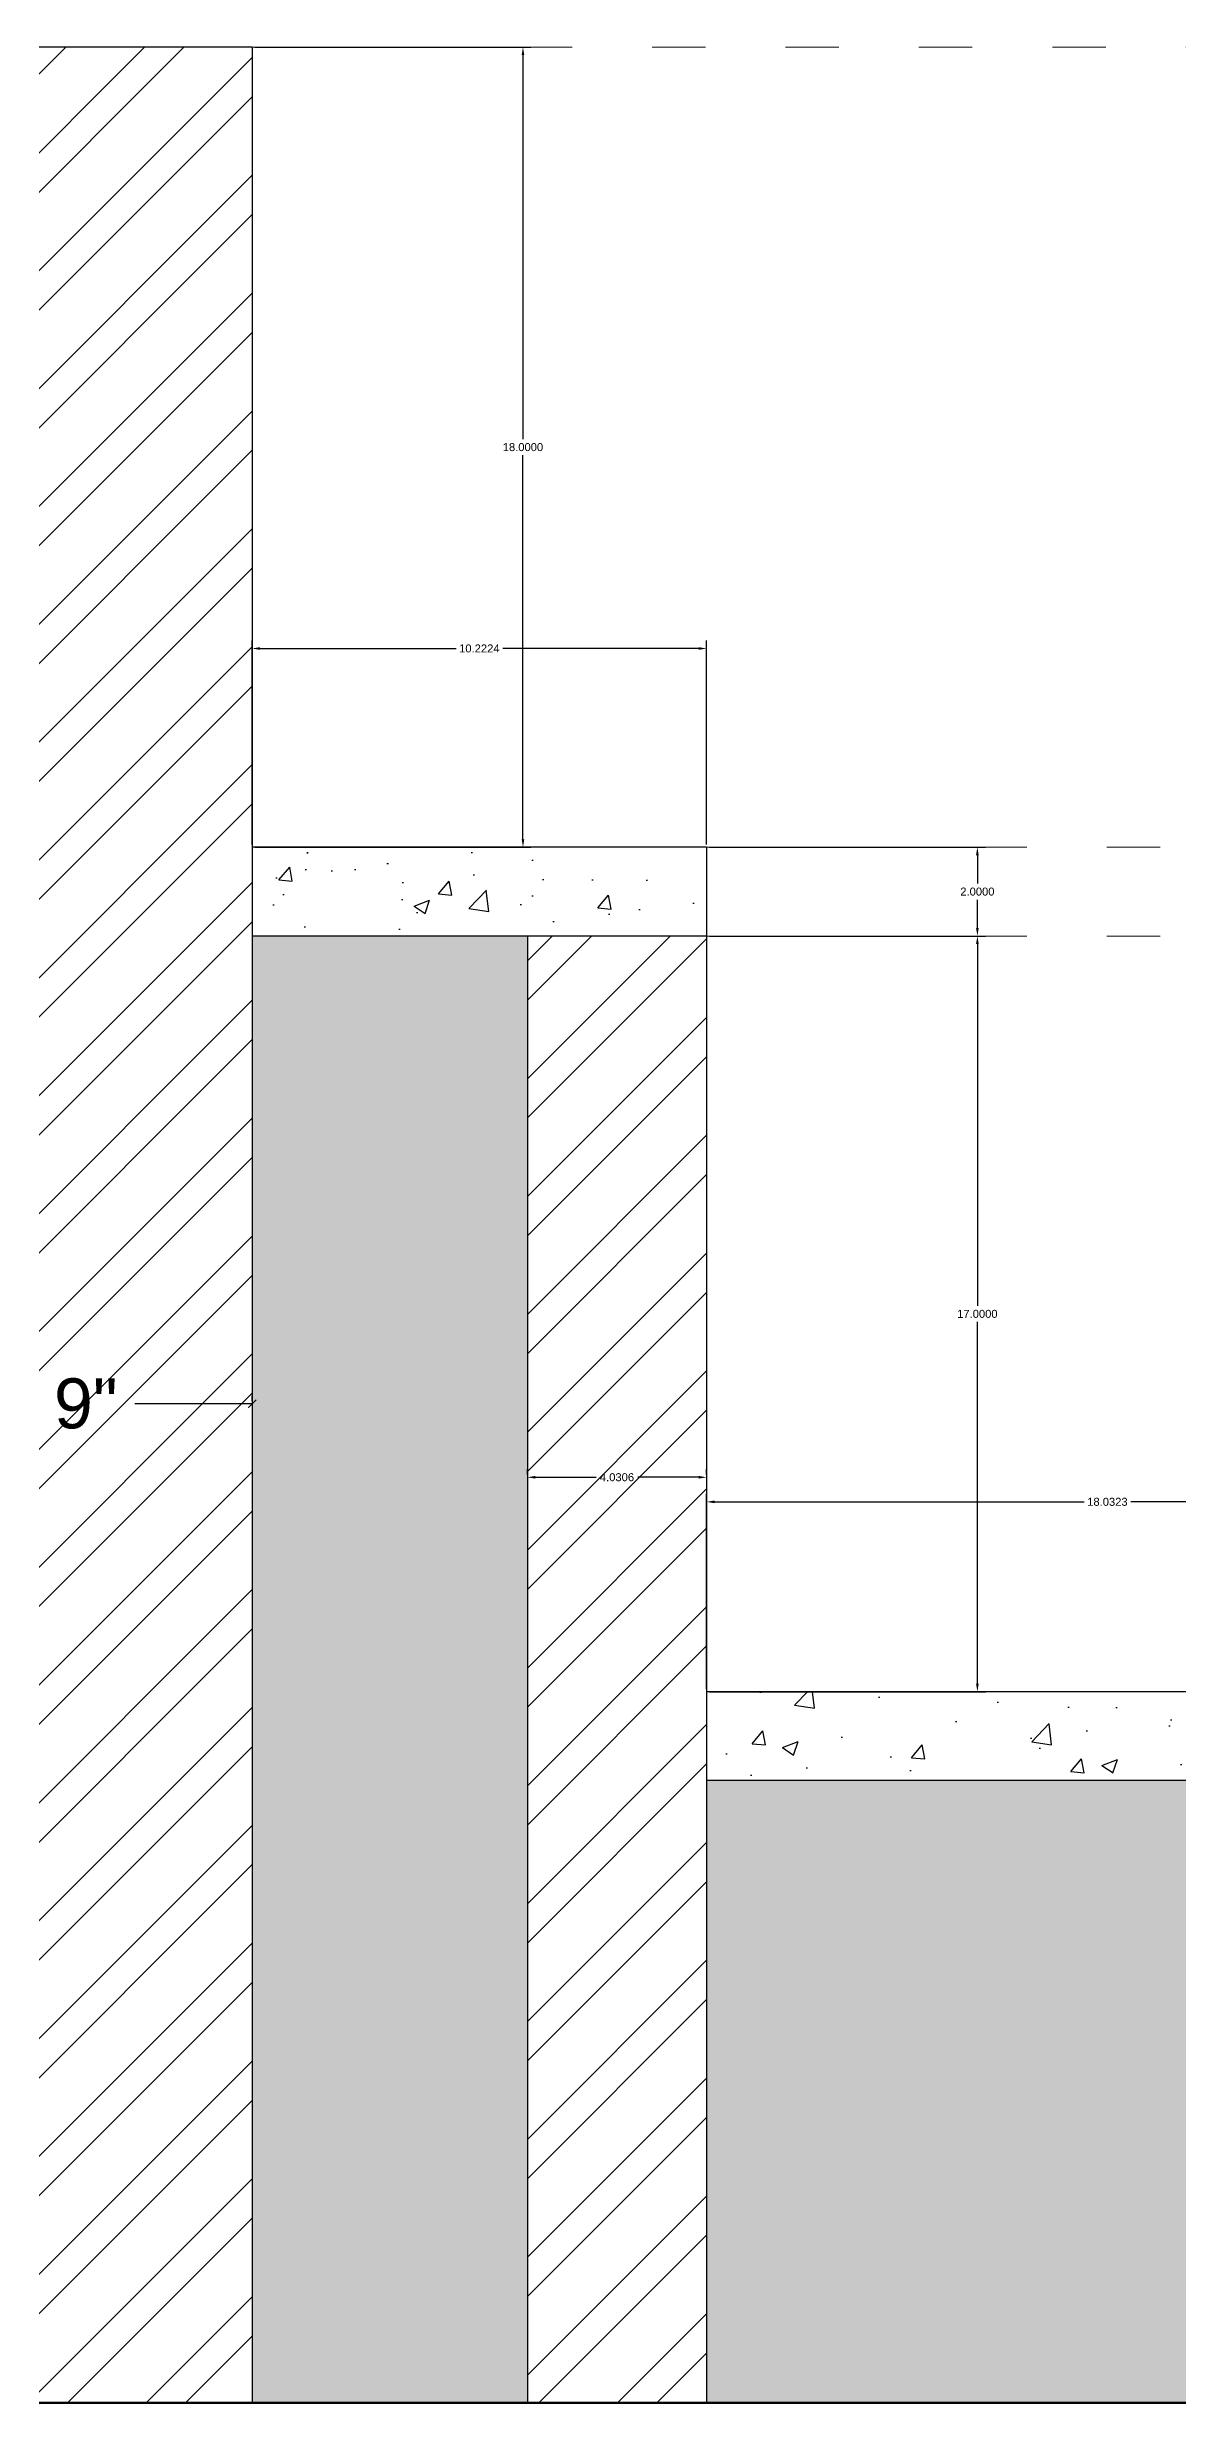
# Model space of a CAD drawing. Header units: inches. Extents: x 438 to 4290, y 203 to 1969.
# Drawn here: x 1929.8 to 1955.2, y 1644 to 1697 of the extents above; entities that cross this region are included whole.
import ezdxf

# ---------------------------------------------------------------- set-up
doc = ezdxf.new("R2010")
doc.units = ezdxf.units.IN
doc.linetypes.add('ACAD_ISO03W100', pattern=[30, 12, -18])
doc.layers.add('door dotted', color=150, linetype='ACAD_ISO03W100', lineweight=5)
doc.styles.get("Standard").update_dxf_attribs({"font": 'arial.ttf'})
doc.dimstyles.get("Standard").update_dxf_attribs({"dimtxt": 0.18, "dimasz": 0.18, "dimexe": 0.18, "dimexo": 0.0625, "dimgap": 0.09, "dimtad": 0, "dimtih": 1, "dimtoh": 1, "dimdec": 4, "dimzin": 0, "dimdsep": 46, "dimtxsty": 'Standard', "dimcen": 0.09, "dimadec": 0, "dimazin": 0, "dimtfac": 1, "dimtdec": 4, "dimtofl": 0, "dimtmove": 0, "dimatfit": 3, "dimfxl": 1, "dimtolj": 1, "dimtzin": 0, "dimarcsym": 0})
pattern_1 = [(45, (-2399.1531, 4917.7643), (-1.3258252, 1.3258252), []), (45, (-2398.2693, 4917.7643), (-1.3258252, 1.3258252), [])]
pattern_2 = [(50, (-2399.153, 4917.764), (7.172602, -0.6275213), [0.75, -8.25]), (355, (-2399.153, 4917.764), (-1.387513, 7.521921), [0.6, -6.6]), (100.45144, (-2398.5554, 4917.712), (5.7850885, 6.8944), [0.637402, -7.011421]), (46.1842, (-2399.153, 4919.764), (10.672413, -1.655193), [1.125, -12.375]), (96.63564, (-2398.264, 4919.626), (9.34662, 9.741186), [0.956103, -10.517138]), (351.18416, (-2399.153, 4919.764), (9.34662, 9.741186), [0.9, -9.9]), (21, (-2398.153, 4919.264), (5.9690705, -4.026189), [0.75, -8.25]), (326, (-2398.153, 4919.264), (2.433153, 7.2515), [0.6, -6.6]), (71.45144, (-2397.656, 4918.929), (8.402224, 3.2253115), [0.637402, -7.011421]), (37.5, (-2399.1531, 4917.7643), (0.1215986, 3.3289385), [0, -6.52, 0, -6.7, 0, -6.625]), (7.5, (-2399.153, 4917.7643), (2.6306954, 3.9441171), [0, -3.82, 0, -6.37, 0, -2.525]), (327.5, (-2401.3831, 4917.7643), (5.3382244, -0.2255487), [0, -2.5, 0, -7.8, 0, -10.35]), (317.5, (-2402.383, 4917.7643), (5.8318617, 1.00105), [0, -3.25, 0, -5.18, 0, -7.35])]
pattern_3 = [(50, (-2399.1531, 4917.7643), (3.5863009, -0.3137607), [0.375, -4.125]), (355, (-2399.153, 4917.7643), (-0.6937567, 3.7609607), [0.3, -3.3]), (100.451444, (-2398.8543, 4917.738), (2.8925442, 3.4472), [0.318701, -3.5057106]), (46.1842, (-2399.153, 4918.7643), (5.3362067, -0.8275964), [0.5625, -6.1875]), (96.63564, (-2398.7085, 4918.6953), (4.6733097, 4.870593), [0.4780517, -5.258569]), (351.18416, (-2399.153, 4918.764), (4.67331, 4.870593), [0.45, -4.95]), (21, (-2398.6531, 4918.5143), (2.9845353, -2.0130945), [0.375, -4.125]), (326, (-2398.653, 4918.5143), (1.2165767, 3.6257502), [0.3, -3.3]), (71.451445, (-2398.4044, 4918.3465), (4.2011119, 1.6126558), [0.318701, -3.5057106]), (37.5, (-2399.1531, 4917.7643), (0.06079928, 1.66446927), [0, -3.26, 0, -3.35, 0, -3.3125]), (7.5, (-2399.1531, 4917.7643), (1.3153477, 1.97205856), [0, -1.91, 0, -3.185, 0, -1.2625]), (327.5, (-2400.2681, 4917.7643), (2.66911218, -0.11277436), [0, -1.25, 0, -3.9, 0, -5.175]), (317.5, (-2400.7681, 4917.7643), (2.9159308, 0.5005249), [0, -1.625, 0, -2.59, 0, -3.675])]

# ---------------------------------------------------------------- blocks, each defined once
blk = doc.blocks.new('*D64')
at = {"color": 0, "lineweight": -2, "transparency": 16777216}
for p, q in [((1944.697, 1679.01), (1950.906, 1679.01)), ((1950.726, 1678.83), (1950.726, 1678.192)), ((1950.726, 1677.19), (1950.726, 1677.828)), ((1944.697, 1677.01), (1950.906, 1677.01))]:
    blk.add_line(p, q, dxfattribs=at)
at = {"color": 0, "transparency": 16777216}
for points in [[(1950.696, 1678.83), (1950.756, 1678.83), (1950.726, 1679.01)], [(1950.696, 1677.19), (1950.756, 1677.19), (1950.726, 1677.01)]]:
    blk.add_solid(points, dxfattribs=at)
at = {"layer": 'Defpoints', "color": 0, "transparency": 16777216}
for p in [(1944.635, 1679.01), (1950.726, 1679.01), (1944.635, 1677.01)]:
    blk.add_point(p, dxfattribs=at)
at = {"color": 0, "transparency": 16777216, "insert": (1950.726, 1678.01), "char_height": 0.18, "attachment_point": 5}
blk.add_mtext('\\A1;2.0000', dxfattribs=at)
blk = doc.blocks.new('*D104')
at = {"color": 0, "lineweight": -2, "transparency": 16777216}
for p, q in [((1940.604, 1664.896), (1940.604, 1665.014)), ((1940.784, 1664.834), (1942.152, 1664.834)), ((1944.455, 1664.834), (1943.087, 1664.834)), ((1944.635, 1664.896), (1944.635, 1665.014))]:
    blk.add_line(p, q, dxfattribs=at)
at = {"color": 0, "transparency": 16777216}
for points in [[(1940.784, 1664.864), (1940.784, 1664.804), (1940.604, 1664.834)], [(1944.455, 1664.864), (1944.455, 1664.804), (1944.635, 1664.834)]]:
    blk.add_solid(points, dxfattribs=at)
at = {"layer": 'Defpoints', "color": 0, "transparency": 16777216}
for p in [(1940.604, 1664.834), (1944.635, 1664.834), (1944.635, 1664.834)]:
    blk.add_point(p, dxfattribs=at)
at = {"color": 0, "transparency": 16777216, "insert": (1942.619, 1664.834), "char_height": 0.18, "attachment_point": 5}
blk.add_mtext('\\A1;4.0306', dxfattribs=at)
blk = doc.blocks.new('_ArchTick')
at = {"color": 0, "linetype": 'ByBlock', "const_width": 0.15}
blk.add_lwpolyline([(-0.5, -0.5), (0.5, 0.5)], dxfattribs=at)
blk = doc.blocks.new('*D66')
at = {"color": 0, "lineweight": -2, "transparency": 16777216}
for p, q in [((1934.412, 1679.072), (1934.412, 1683.66)), ((1934.592, 1683.48), (1938.999, 1683.48)), ((1944.455, 1683.48), (1940.048, 1683.48)), ((1944.635, 1679.072), (1944.635, 1683.66))]:
    blk.add_line(p, q, dxfattribs=at)
at = {"color": 0, "transparency": 16777216}
for points in [[(1934.592, 1683.51), (1934.592, 1683.45), (1934.412, 1683.48)], [(1944.455, 1683.51), (1944.455, 1683.45), (1944.635, 1683.48)]]:
    blk.add_solid(points, dxfattribs=at)
at = {"layer": 'Defpoints', "color": 0, "transparency": 16777216}
for p in [(1944.635, 1683.48), (1934.412, 1679.01), (1944.635, 1679.01)]:
    blk.add_point(p, dxfattribs=at)
at = {"color": 0, "transparency": 16777216, "insert": (1939.523, 1683.48), "char_height": 0.18, "attachment_point": 5}
blk.add_mtext('\\A1;10.2224', dxfattribs=at)
blk = doc.blocks.new('*D67')
at = {"color": 0, "lineweight": -2, "transparency": 16777216}
for p, q in [((1944.635, 1660.072), (1944.635, 1664.461)), ((1944.815, 1664.281), (1953.126, 1664.281)), ((1962.487, 1664.281), (1954.176, 1664.281)), ((1962.667, 1660.072), (1962.667, 1664.461))]:
    blk.add_line(p, q, dxfattribs=at)
at = {"color": 0, "transparency": 16777216}
for points in [[(1944.815, 1664.311), (1944.815, 1664.251), (1944.635, 1664.281)], [(1962.487, 1664.311), (1962.487, 1664.251), (1962.667, 1664.281)]]:
    blk.add_solid(points, dxfattribs=at)
at = {"layer": 'Defpoints', "color": 0, "transparency": 16777216}
for p in [(1962.667, 1664.281), (1944.635, 1660.01), (1962.667, 1660.01)]:
    blk.add_point(p, dxfattribs=at)
at = {"color": 0, "transparency": 16777216, "insert": (1953.651, 1664.281), "char_height": 0.18, "attachment_point": 5}
blk.add_mtext('\\A1;18.0323', dxfattribs=at)
blk = doc.blocks.new('*D68')
at = {"color": 0, "lineweight": -2, "transparency": 16777216}
for p, q in [((1944.697, 1677.01), (1950.906, 1677.01)), ((1950.726, 1676.83), (1950.726, 1668.692)), ((1950.726, 1660.19), (1950.726, 1668.328)), ((1944.697, 1660.01), (1950.906, 1660.01))]:
    blk.add_line(p, q, dxfattribs=at)
at = {"color": 0, "transparency": 16777216}
for points in [[(1950.696, 1676.83), (1950.756, 1676.83), (1950.726, 1677.01)], [(1950.696, 1660.19), (1950.756, 1660.19), (1950.726, 1660.01)]]:
    blk.add_solid(points, dxfattribs=at)
at = {"layer": 'Defpoints', "color": 0, "transparency": 16777216}
for p in [(1944.635, 1677.01), (1950.726, 1677.01), (1944.635, 1660.01)]:
    blk.add_point(p, dxfattribs=at)
at = {"color": 0, "transparency": 16777216, "insert": (1950.726, 1668.51), "char_height": 0.18, "attachment_point": 5}
blk.add_mtext('\\A1;17.0000', dxfattribs=at)
blk = doc.blocks.new('*D69')
at = {"color": 0, "lineweight": -2, "transparency": 16777216}
for p, q in [((1934.475, 1697.01), (1940.684, 1697.01)), ((1940.504, 1696.83), (1940.504, 1688.192)), ((1940.504, 1679.19), (1940.504, 1687.828)), ((1934.475, 1679.01), (1940.684, 1679.01))]:
    blk.add_line(p, q, dxfattribs=at)
at = {"color": 0, "transparency": 16777216}
for points in [[(1940.474, 1696.83), (1940.534, 1696.83), (1940.504, 1697.01)], [(1940.474, 1679.19), (1940.534, 1679.19), (1940.504, 1679.01)]]:
    blk.add_solid(points, dxfattribs=at)
at = {"layer": 'Defpoints', "color": 0, "transparency": 16777216}
for p in [(1934.412, 1697.01), (1940.504, 1697.01), (1934.412, 1679.01)]:
    blk.add_point(p, dxfattribs=at)
at = {"color": 0, "transparency": 16777216, "insert": (1940.504, 1688.01), "char_height": 0.18, "attachment_point": 5}
blk.add_mtext('\\A1;18.0000', dxfattribs=at)

msp = doc.modelspace()

# ---------------------------------------------------------------- hatches: boundary and pattern name
at = {"true_color": 0x939598}
h = msp.add_hatch(dxfattribs=at)
h.set_pattern_fill('ANSI32', color=252, scale=5)
h.set_pattern_definition(pattern_1)
h.paths.add_polyline_path([(1926.92958, 1644.00986), (1934.41227, 1644.00986), (1934.41227, 1697.00986), (1926.92958, 1697.00986)])
h = msp.add_hatch()
h.set_pattern_fill('AR-CONC', color=256)
h.set_pattern_definition(pattern_2)
h.paths.add_polyline_path([(1934.41227, 1679.00986), (1934.41227, 1677.00986), (1944.63469, 1677.00986), (1944.63469, 1679.00986)])
h = msp.add_hatch()
h.set_pattern_fill('AR-CONC', color=256)
h.set_pattern_definition(pattern_2)
h.paths.add_polyline_path([(1934.41227, 1679.00986), (1934.41227, 1677.00986), (1944.63469, 1677.00986), (1944.63469, 1679.00986)])
h = msp.add_hatch(dxfattribs=at)
h.set_pattern_fill('AR-CONC', color=252, scale=0.5)
h.set_pattern_definition(pattern_3)
h.paths.add_polyline_path([(1934.41227, 1679.00986), (1934.41227, 1677.00986), (1944.63469, 1677.00986), (1944.63469, 1679.00986)])
h = msp.add_hatch(dxfattribs=at)
h.set_pattern_fill('AR-SAND', color=252, scale=0.5)
h.set_pattern_definition([(37.5, (-2399.15315, 4917.7643), (-0.03149668, 0.96341188), [0, -0.76, 0, -0.85, 0, -0.8125]), (7.5, (-2399.1531, 4917.7643), (0.88488835, 1.41107303), [0, -0.41, 0, -0.685, 0, -0.2625]), (327.5, (-2399.76815, 4917.7643), (1.55707093, 0.00282953), [0, -0.25, 0, -0.9, 0, -1.175]), (317.5, (-2399.7681, 4917.7643), (1.5030633, 0.43883778), [0, -0.125, 0, -0.59, 0, -0.675])])
h.paths.add_polyline_path([(1934.41227, 1644.00986), (1940.60406, 1644.00986), (1940.60406, 1677.00986), (1934.41227, 1677.00986)])
h.paths.add_polyline_path([(1944.63469, 1644.00986), (1958.66704, 1644.00986), (1958.66704, 1658.00986), (1944.63469, 1658.00986)])
h = msp.add_hatch(dxfattribs=at)
h.set_pattern_fill('ANSI32', color=252, scale=5)
h.set_pattern_definition(pattern_1)
h.paths.add_polyline_path([(1940.60406, 1644.00986), (1944.63469, 1644.00986), (1944.63469, 1677.00986), (1940.60406, 1677.00986)])
h = msp.add_hatch(dxfattribs=at)
h.set_pattern_fill('AR-CONC', color=252, scale=0.5)
h.set_pattern_definition(pattern_3)
h.paths.add_polyline_path([(1962.66704, 1658.00986), (1962.66704, 1660.00986), (1944.63469, 1660.00986), (1944.63469, 1658.00986)])

# ---------------------------------------------------------------- linework, layer by layer
for p, q in [((1934.41227, 1697.00986), (1926.92958, 1697.00986)), ((1934.41227, 1697.00986), (1934.41227, 1644.00986)), ((1944.63469, 1679.00986), (1934.41227, 1679.00986)), ((1944.63469, 1679.00986), (1944.63469, 1644.00986)), ((1944.63469, 1677.00986), (1934.41227, 1677.00986)), ((1940.60406, 1677.00986), (1940.60406, 1644.00986)), ((1934.41227, 1666.48898), (1931.76968, 1666.48898)), ((1934.41227, 1666.55148), (1934.41227, 1666.66898))]:
    msp.add_line(p, q)
for points in [[(1962.66704, 1660.00986), (1944.63469, 1660.00986)], [(1962.66704, 1658.00986), (1944.63469, 1658.00986)]]:
    msp.add_lwpolyline(points)
at = {"lineweight": 50}
msp.add_lwpolyline([(1891.26523, 1644.00986), (1975.16704, 1644.00986)], dxfattribs=at)
at = {"layer": 'door dotted', "ltscale": 0.1}
for points in [[(1934.41227, 1697.00986), (1978.77286, 1697.00986)], [(1944.63469, 1679.00986), (1978.77286, 1679.00986)], [(1944.63469, 1677.00986), (1999.48901, 1677.00286)]]:
    msp.add_lwpolyline(points, dxfattribs=at)

# ---------------------------------------------------------------- block references
at = {"xscale": 0.18, "yscale": 0.18, "zscale": 0.18}
msp.add_blockref('_ArchTick', (1934.41227, 1666.48898), dxfattribs=at)

# ---------------------------------------------------------------- texts
at = {"insert": (1930.67092, 1666.48898), "char_height": 1.125, "attachment_point": 5}
msp.add_mtext('\\A1;9"', dxfattribs=at)

# ---------------------------------------------------------------- dimensions: what is measured, and where the dimension line sits
for p1, p2, picture, middle in [((1934.41227, 1679.00986), (1934.41227, 1697.00986), '*D69', (1940.50354, 1688.00986)), ((1944.63469, 1660.00986), (1944.63469, 1677.00986), '*D68', (1950.72596, 1668.50986))]:
    dim = msp.add_aligned_dim(p1=p1, p2=p2, distance=-6.09127, dimstyle='Standard')
    dim.commit()
    dim.dimension.update_dxf_attribs({"geometry": picture, "text_midpoint": middle})
for base, p1, p2, picture, middle in [((1944.63469, 1683.4802), (1934.41227, 1679.00986), (1944.63469, 1679.00986), '*D66', (1939.52348, 1683.4802)), ((1944.63469, 1664.8338), (1940.60406, 1664.8338), (1944.63469, 1664.8338), '*D104', (1942.61938, 1664.8338)), ((1962.667039, 1664.280929), (1944.634693, 1660.009862), (1962.667039, 1660.009862), '*D67', (1953.650866, 1664.280929))]:
    dim = msp.add_linear_dim(base=base, p1=p1, p2=p2, dimstyle='Standard')
    dim.commit()
    dim.dimension.update_dxf_attribs({"geometry": picture, "text_midpoint": middle})
dim = msp.add_linear_dim(base=(1950.72596, 1679.00986), p1=(1944.63469, 1677.00986), p2=(1944.63469, 1679.00986), angle=90, dimstyle='Standard')
dim.commit()
dim.dimension.update_dxf_attribs({"geometry": '*D64', "text_midpoint": (1950.72596, 1678.00986)})

doc.saveas('drawing.dxf')
